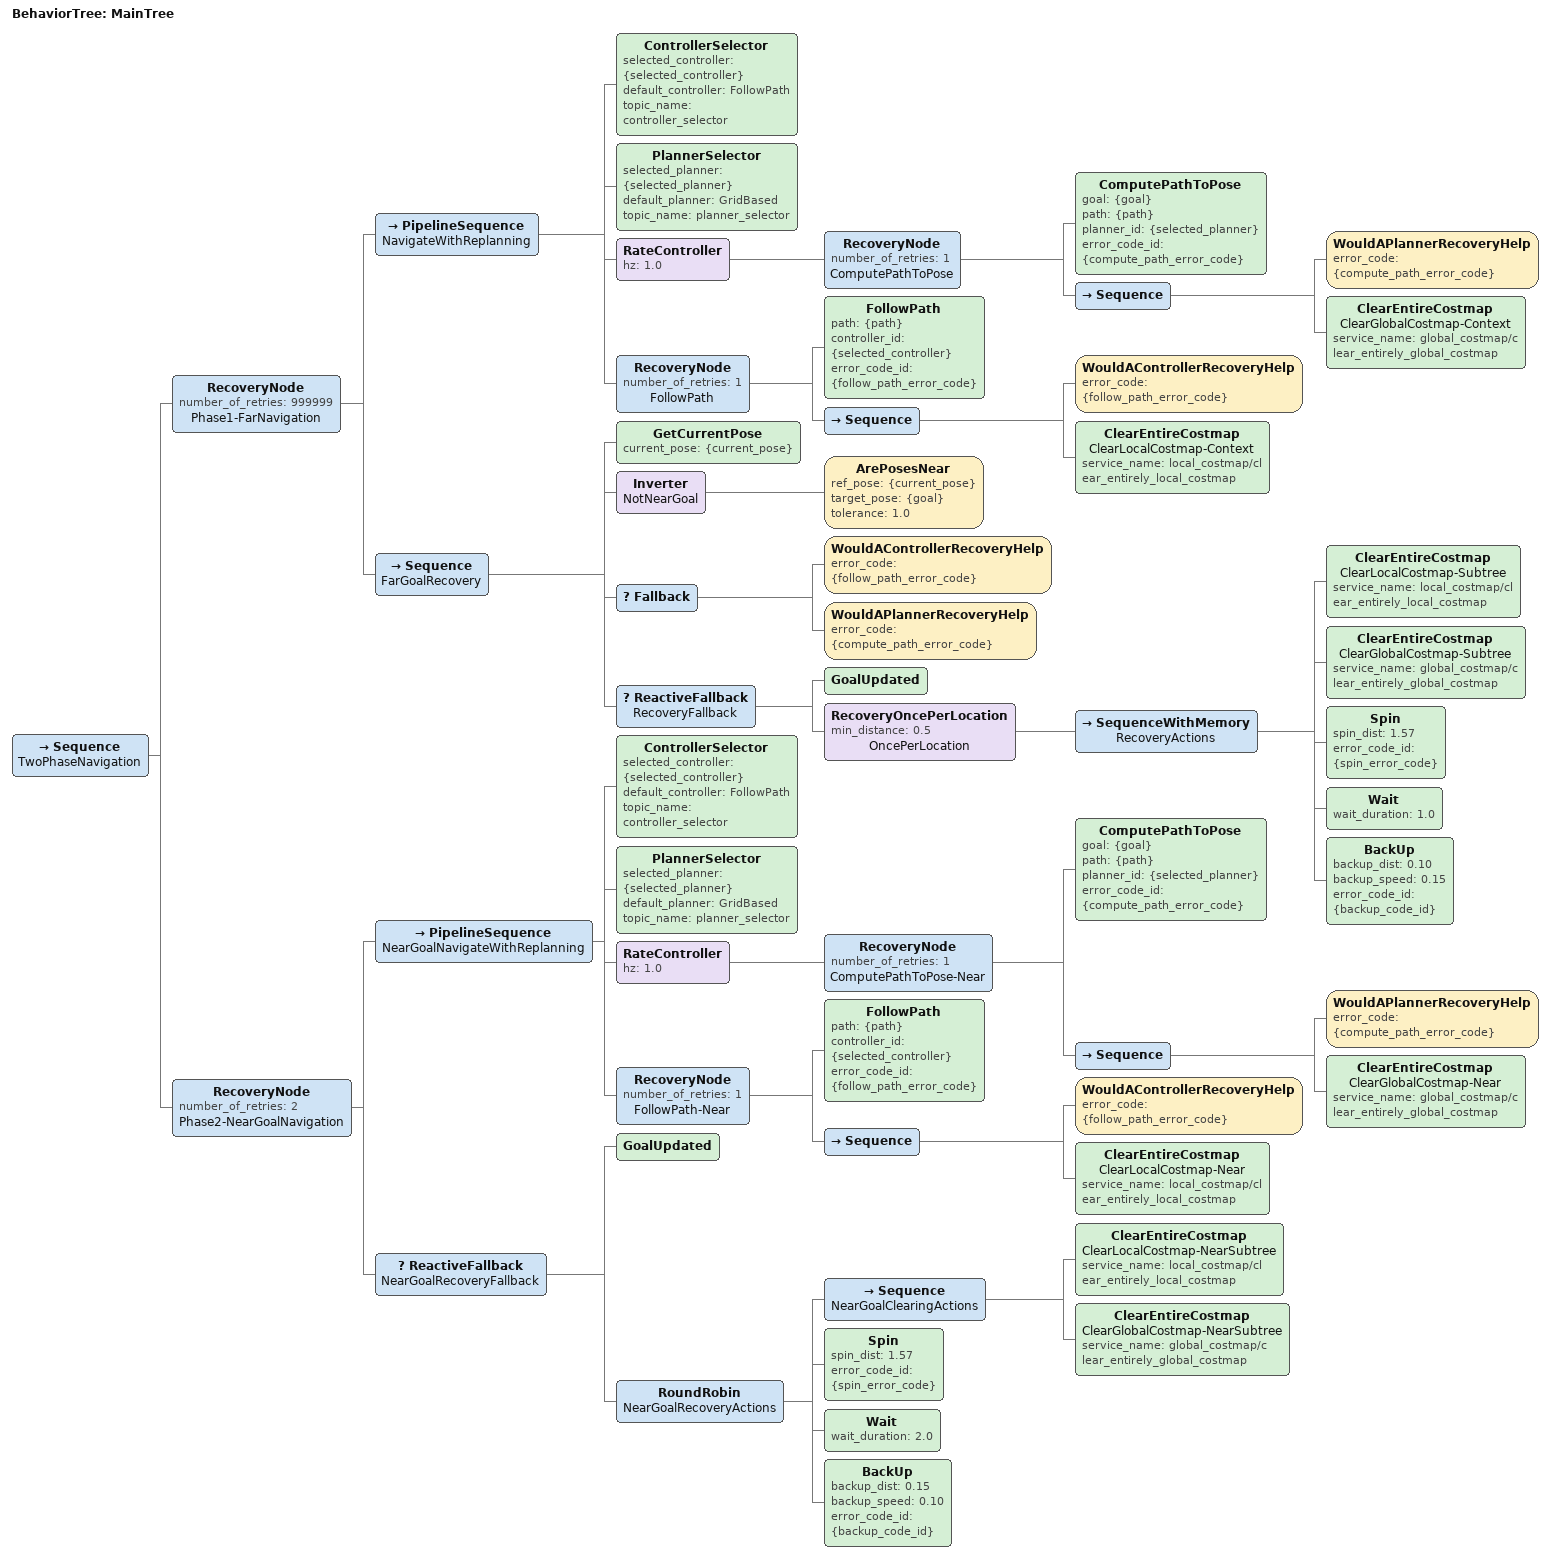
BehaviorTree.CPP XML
<root BTCPP_format="6" main_tree_to_execute="MainTree">
  <BehaviorTree ID="MainTree">
    <Sequence name="TwoPhaseNavigation">

      <RecoveryNode number_of_retries="999999" name="Phase1-FarNavigation">

        <!-- Main navigation pipeline -->
        <PipelineSequence name="NavigateWithReplanning">
          <ControllerSelector selected_controller="{selected_controller}"
                              default_controller="FollowPath"
                              topic_name="controller_selector"/>
          <PlannerSelector selected_planner="{selected_planner}"
                           default_planner="GridBased"
                           topic_name="planner_selector"/>
          <RateController hz="1.0">
            <RecoveryNode number_of_retries="1" name="ComputePathToPose">
              <ComputePathToPose goal="{goal}" path="{path}"
                                 planner_id="{selected_planner}"
                                 error_code_id="{compute_path_error_code}"/>
              <Sequence>
                <WouldAPlannerRecoveryHelp error_code="{compute_path_error_code}"/>
                <ClearEntireCostmap name="ClearGlobalCostmap-Context"
                                    service_name="global_costmap/clear_entirely_global_costmap"/>
              </Sequence>
            </RecoveryNode>
          </RateController>
          <RecoveryNode number_of_retries="1" name="FollowPath">
            <FollowPath path="{path}" controller_id="{selected_controller}"
                        error_code_id="{follow_path_error_code}"/>
            <Sequence>
              <WouldAControllerRecoveryHelp error_code="{follow_path_error_code}"/>
              <ClearEntireCostmap name="ClearLocalCostmap-Context"
                                  service_name="local_costmap/clear_entirely_local_costmap"/>
            </Sequence>
          </RecoveryNode>
        </PipelineSequence>

        <Sequence name="FarGoalRecovery">
          <GetCurrentPose current_pose="{current_pose}"/>
          <Inverter name="NotNearGoal">
            <ArePosesNear ref_pose="{current_pose}" target_pose="{goal}" tolerance="1.0"/>
          </Inverter>
          <Fallback>
            <WouldAControllerRecoveryHelp error_code="{follow_path_error_code}"/>
            <WouldAPlannerRecoveryHelp error_code="{compute_path_error_code}"/>
          </Fallback>
          <ReactiveFallback name="RecoveryFallback">
            <GoalUpdated/>
            <RecoveryOncePerLocation min_distance="0.5" name="OncePerLocation">
              <SequenceWithMemory name="RecoveryActions">
                <ClearEntireCostmap name="ClearLocalCostmap-Subtree"
                                    service_name="local_costmap/clear_entirely_local_costmap"/>
                <ClearEntireCostmap name="ClearGlobalCostmap-Subtree"
                                    service_name="global_costmap/clear_entirely_global_costmap"/>
                <Spin spin_dist="1.57" error_code_id="{spin_error_code}"/>
                <Wait wait_duration="1.0"/>
                <BackUp backup_dist="0.10" backup_speed="0.15"
                        error_code_id="{backup_code_id}"/>
              </SequenceWithMemory>
            </RecoveryOncePerLocation>
          </ReactiveFallback>
        </Sequence>

      </RecoveryNode>

      <RecoveryNode number_of_retries="2" name="Phase2-NearGoalNavigation">

        <PipelineSequence name="NearGoalNavigateWithReplanning">
          <ControllerSelector selected_controller="{selected_controller}"
                              default_controller="FollowPath"
                              topic_name="controller_selector"/>
          <PlannerSelector selected_planner="{selected_planner}"
                           default_planner="GridBased"
                           topic_name="planner_selector"/>
          <RateController hz="1.0">
            <RecoveryNode number_of_retries="1" name="ComputePathToPose-Near">
              <ComputePathToPose goal="{goal}" path="{path}"
                                 planner_id="{selected_planner}"
                                 error_code_id="{compute_path_error_code}"/>
              <Sequence>
                <WouldAPlannerRecoveryHelp error_code="{compute_path_error_code}"/>
                <ClearEntireCostmap name="ClearGlobalCostmap-Near"
                                    service_name="global_costmap/clear_entirely_global_costmap"/>
              </Sequence>
            </RecoveryNode>
          </RateController>
          <RecoveryNode number_of_retries="1" name="FollowPath-Near">
            <FollowPath path="{path}" controller_id="{selected_controller}"
                        error_code_id="{follow_path_error_code}"/>
            <Sequence>
              <WouldAControllerRecoveryHelp error_code="{follow_path_error_code}"/>
              <ClearEntireCostmap name="ClearLocalCostmap-Near"
                                  service_name="local_costmap/clear_entirely_local_costmap"/>
            </Sequence>
          </RecoveryNode>
        </PipelineSequence>

        <ReactiveFallback name="NearGoalRecoveryFallback">
          <GoalUpdated/>
          <RoundRobin name="NearGoalRecoveryActions">
            <Sequence name="NearGoalClearingActions">
              <ClearEntireCostmap name="ClearLocalCostmap-NearSubtree"
                                  service_name="local_costmap/clear_entirely_local_costmap"/>
              <ClearEntireCostmap name="ClearGlobalCostmap-NearSubtree"
                                  service_name="global_costmap/clear_entirely_global_costmap"/>
            </Sequence>
            <Spin spin_dist="1.57" error_code_id="{spin_error_code}"/>
            <Wait wait_duration="2.0"/>
            <BackUp backup_dist="0.15" backup_speed="0.10"
                    error_code_id="{backup_code_id}"/>
          </RoundRobin>
        </ReactiveFallback>

      </RecoveryNode>

    </Sequence>
  </BehaviorTree>
</root>
